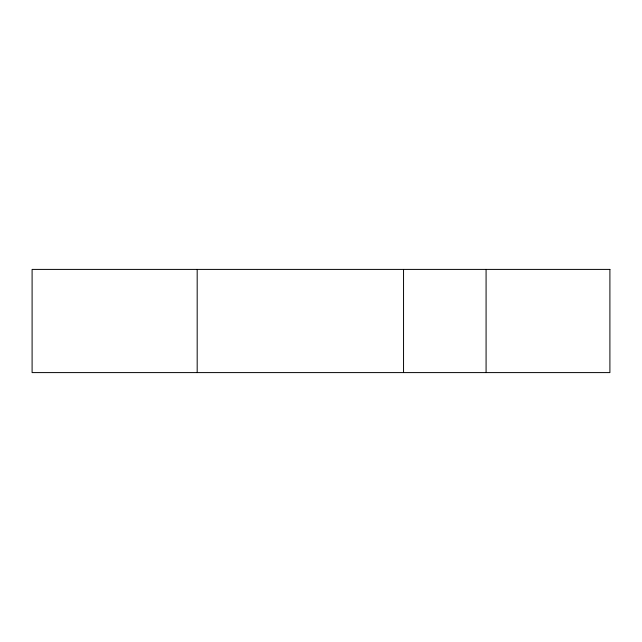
<?xml version="1.0" encoding="UTF-8"?>
<svg xmlns="http://www.w3.org/2000/svg" width="642" height="642" viewBox="0 0 642 642"><rect width="100%" height="100%" fill="white"/><g stroke="black" fill="none" stroke-linecap="round" stroke-linejoin="round"><path stroke-width="0.96" d="M486.082 269.407L486.082 372.593M403.545 269.407L403.545 372.593M197.182 269.407L197.182 372.593M609.9 269.407L32.1 269.407L32.1 372.593L609.9 372.593L609.9 269.407"/></g></svg>
